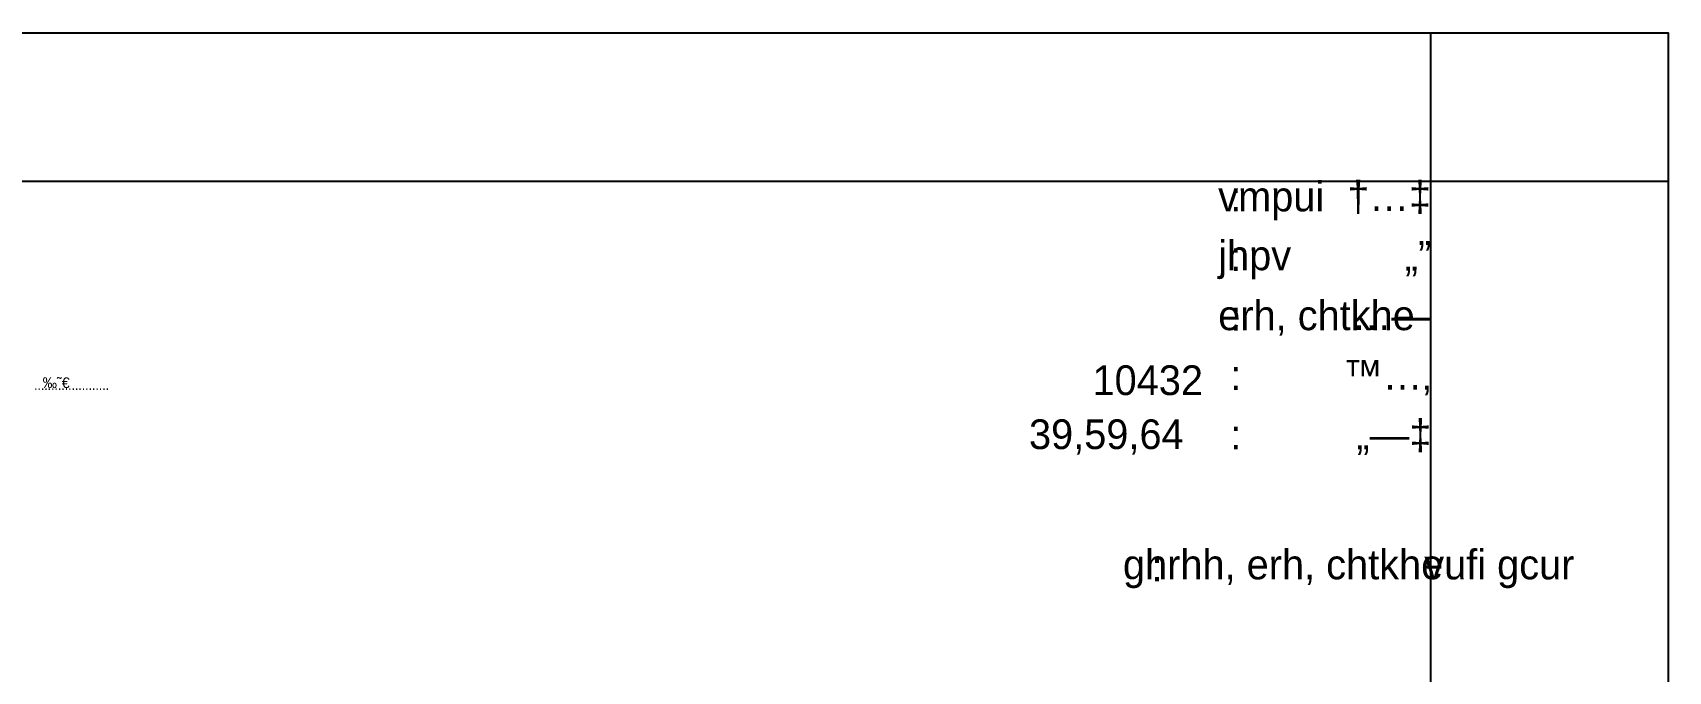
# Model space of a CAD drawing. Extents: x 208781 to 210549, y 749110 to 750610.
# Drawn here: x 209843 to 210531, y 750342 to 750610 of the extents above; entities that cross this region are included whole.
import ezdxf
from ezdxf.enums import TextEntityAlignment as Align

# ---------------------------------------------------------------- set-up
doc = ezdxf.new("R2010")
doc.units = 0
doc.layers.add('-misgeret_ezer', color=5, linetype='Continuous', plot=False)
for name, color, linetype in [('_view', 7, 'Continuous'), ('TR_GILAYON', 7, 'Continuous'), ('TR_GILYON', 7, 'Continuous')]:
    doc.layers.add(name, color=color, linetype=linetype)
doc.styles.add('bbh1', font='miryl.shx', dxfattribs={"height": 0.4})
doc.styles.add('HEBTEXT', font='HEBTXT')
doc.styles.add('MAPTXT1', font='techno.shx')

# ---------------------------------------------------------------- blocks, each defined once
blk = doc.blocks.new('RISH-MAX')
at = {"layer": 'TR_GILAYON'}
blk.add_lwpolyline([(0, 0), (0, 600), (700, 600), (700, 0)], close=True, dxfattribs=at)

msp = doc.modelspace()

# ---------------------------------------------------------------- linework, layer by layer
at = {"layer": '-misgeret_ezer'}
for p, q in [((210431.2, 750609.96), (210431.2, 749109.96)), ((208781.2, 750547.96), (210531.2, 750547.96))]:
    msp.add_line(p, q, dxfattribs=at)

# ---------------------------------------------------------------- block references
at = {"layer": 'TR_GILYON', "xscale": 2.5, "yscale": 2.5, "zscale": 2.5}
msp.add_blockref('RISH-MAX', (208781.2, 749110.46), dxfattribs=at)

# ---------------------------------------------------------------- texts
at = {"layer": '_view'}
for s, height, style, p in [('‰˜€', 4.5, 'HEBTEXT', (209847.29, 750460.97)), ('......................', 4.4996, 'MAPTXT1', (209843.68, 750460.19))]:
    msp.add_text(s, height=height, dxfattribs=dict(at, style=style)).set_placement(p)
at = {"layer": 'TR_GILAYON'}
for s, style, p in [('vmpui', 'bbh1', (210341.86, 750535.33)), ('jhpv', 'bbh1', (210341.86, 750510.55)), ('erh, chtkhe', 'bbh1', (210341.86, 750485.33)), ('10432', 'HEBTEXT', (210288.97, 750458.03)), ('39,59,64', 'HEBTEXT', (210262.24, 750435.31)), ('ghrhh, erh, chtkhe', 'bbh1', (210301.78, 750380.52)), ('vufi gcur', 'bbh1', (210428.53, 750380.52))]:
    msp.add_text(s, height=12.5, dxfattribs=dict(at, style=style)).set_placement(p)
at = {"layer": 'TR_GILAYON', "style": 'HEBTEXT'}
for s, p in [('†…‡', (210431.41, 750535.42)), (':', (210351.63, 750535.34)), ('„”', (210431.45, 750510.33)), (':', (210351.63, 750510.18)), (':', (210351.63, 750485.19)), ('…—', (210431.45, 750485.36)), ('™…‚', (210431.48, 750460.28)), (':', (210351.63, 750460.2)), (':', (210351.63, 750435.21)), ('„—‡', (210431.56, 750435.21)), (':', (210318.4, 750379.65))]:
    msp.add_text(s, height=12.5, dxfattribs=at).set_placement(p, align=Align.RIGHT)

doc.saveas('drawing.dxf')
